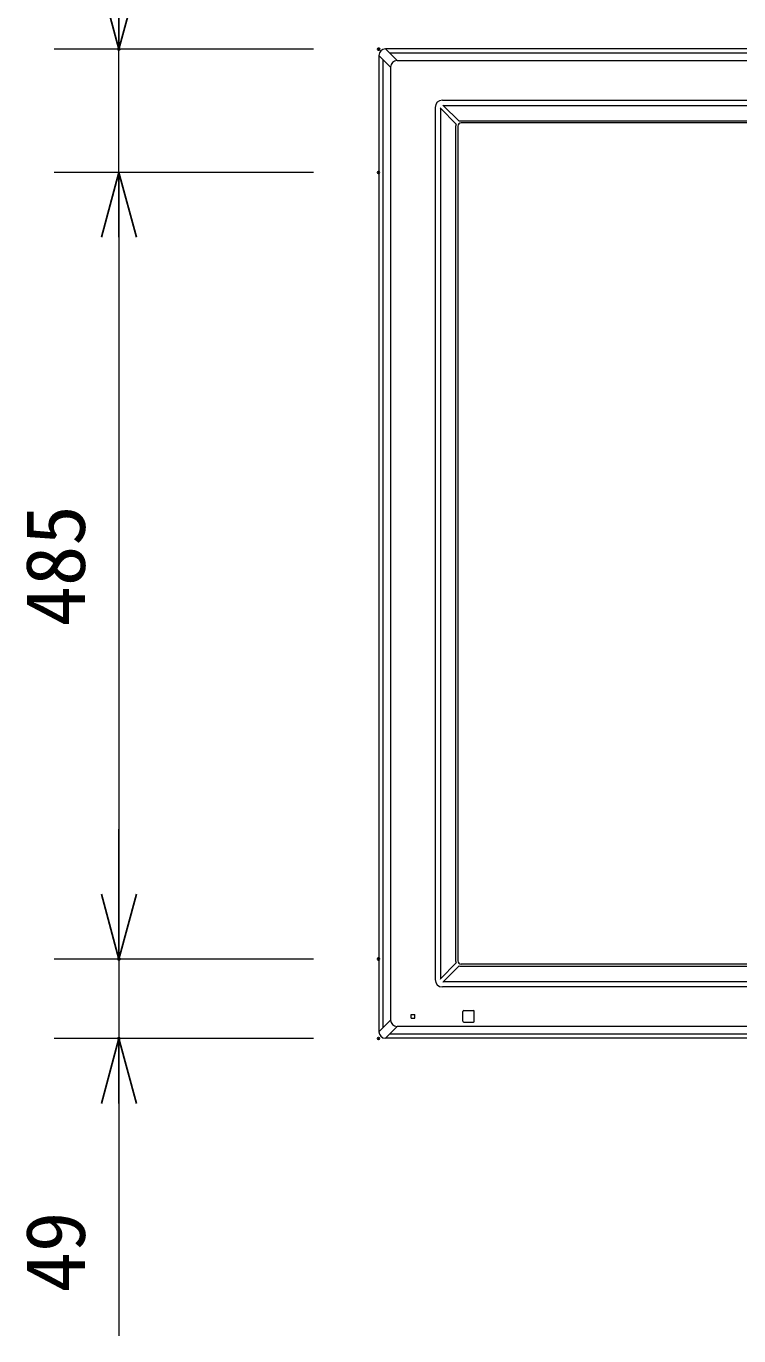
# Model space of a CAD drawing. Units: millimetres, scale not verified. Extents: x -62 to 63, y -57 to 57.
# Drawn here: x -44.4 to -22.43, y -9.98 to 30.39 of the extents above; entities that cross this region are included whole.
import ezdxf
from ezdxf.enums import TextEntityAlignment as Align

# ---------------------------------------------------------------- set-up
doc = ezdxf.new("R2010")
doc.units = ezdxf.units.MM
doc.header["$LTSCALE"] = 0.125
doc.header["$PDMODE"] = 32
doc.header["$PDSIZE"] = 0.0625
doc.layers.add('0-0_0', color=7, linetype='Continuous')
doc.layers.add('0-4_DEFPOINTS', color=7, linetype='Continuous')
doc.layers.add('0-5_GAIKEI', color=1, linetype='Continuous', lineweight=18)
doc.layers.add('0-6_SUNPO', color=7, linetype='Continuous', lineweight=18)
doc.styles.add('ＭＳ ゴシック', font='')
doc.styles.get('ＭＳ ゴシック').set_extended_font_data('MS Gothic')

# ---------------------------------------------------------------- blocks, each defined once
blk = doc.blocks.new('_OPEN30')
at = {"layer": '0-0_0'}
blk.add_line((0, 0), (-1, 0), dxfattribs=at)
blk.add_lwpolyline([(-1, 0.26795), (0, 0), (-1, -0.26795)], dxfattribs=at)
blk = doc.blocks.new('D12')
at = {"layer": '0-4_DEFPOINTS'}
for p in [(-41.5483, 34.6391), (-33.5483, 34.6391), (-33.5483, 30.8391)]:
    blk.add_point(p, dxfattribs=at)
at = {"layer": '0-6_SUNPO'}
for p, q in [((-41.5483, 36.6391), (-41.5483, 43.8057)), ((-35.5483, 34.6391), (-43.5483, 34.6391)), ((-41.5483, 30.8391), (-41.5483, 34.6391)), ((-35.5483, 30.8391), (-43.5483, 30.8391)), ((-41.5483, 28.8391), (-41.5483, 26.8391))]:
    blk.add_line(p, q, dxfattribs=at)
at = {"layer": '0-6_SUNPO', "xscale": 2, "yscale": 2}
for p, rotation in [((-41.5483, 34.6391), 270), ((-41.5483, 30.8391), 90)]:
    blk.add_blockref('_OPEN30', p, dxfattribs=dict(at, rotation=rotation))
at = {"layer": '0-6_SUNPO', "style": 'ＭＳ ゴシック'}
blk.add_text('76', height=1.833, rotation=90, dxfattribs=at).set_placement((-42.0483, 39.9724), align=Align.BOTTOM_LEFT)
blk = doc.blocks.new('D11')
at = {"layer": '0-4_DEFPOINTS'}
for p in [(-33.5483, 6.5891), (-41.5483, 4.1391), (-33.5483, 4.1391)]:
    blk.add_point(p, dxfattribs=at)
at = {"layer": '0-6_SUNPO'}
for p, q in [((-41.5483, 8.5891), (-41.5483, 10.5891)), ((-35.5483, 6.5891), (-43.5483, 6.5891)), ((-41.5483, 6.5891), (-41.5483, 4.1391)), ((-35.5483, 4.1391), (-43.5483, 4.1391)), ((-41.5483, 2.1391), (-41.5483, -5.0276))]:
    blk.add_line(p, q, dxfattribs=at)
at = {"layer": '0-6_SUNPO', "xscale": 2, "yscale": 2}
for p, rotation in [((-41.5483, 6.5891), 270), ((-41.5483, 4.1391), 90)]:
    blk.add_blockref('_OPEN30', p, dxfattribs=dict(at, rotation=rotation))
at = {"layer": '0-6_SUNPO', "style": 'ＭＳ ゴシック'}
blk.add_text('49', height=1.833, rotation=90, dxfattribs=at).set_placement((-42.0483, -3.6943), align=Align.BOTTOM_LEFT)
blk = doc.blocks.new('D10')
at = {"layer": '0-4_DEFPOINTS'}
for p in [(-33.5483, 30.8391), (-41.5483, 6.5891), (-33.5483, 6.5891)]:
    blk.add_point(p, dxfattribs=at)
at = {"layer": '0-6_SUNPO'}
for p, q in [((-35.5483, 30.8391), (-43.5483, 30.8391)), ((-41.5483, 28.8391), (-41.5483, 8.5891)), ((-35.5483, 6.5891), (-43.5483, 6.5891))]:
    blk.add_line(p, q, dxfattribs=at)
at = {"layer": '0-6_SUNPO', "xscale": 2, "yscale": 2}
for p, rotation in [((-41.5483, 30.8391), 90), ((-41.5483, 6.5891), 270)]:
    blk.add_blockref('_OPEN30', p, dxfattribs=dict(at, rotation=rotation))
at = {"layer": '0-6_SUNPO', "style": 'ＭＳ ゴシック'}
blk.add_text('485', height=1.833, rotation=90, dxfattribs=at).set_placement((-42.0483, 16.8391), align=Align.BOTTOM_LEFT)
blk = doc.blocks.new('D8')
at = {"layer": '0-4_DEFPOINTS'}
for p in [(17.4639, 42.6388), (-33.5361, 34.6388), (17.4639, 34.6388)]:
    blk.add_point(p, dxfattribs=at)
at = {"layer": '0-6_SUNPO'}
for p, q in [((-33.5361, 36.6388), (-33.5361, 44.6388)), ((17.4639, 36.6388), (17.4639, 44.6388)), ((-31.5361, 42.6388), (15.4639, 42.6388))]:
    blk.add_line(p, q, dxfattribs=at)
at = {"layer": '0-6_SUNPO', "xscale": 2, "yscale": 2, "rotation": 180}
blk.add_blockref('_OPEN30', (-33.5361, 42.6388), dxfattribs=at)
at = {"layer": '0-6_SUNPO', "xscale": 2, "yscale": 2}
blk.add_blockref('_OPEN30', (17.4639, 42.6388), dxfattribs=at)
at = {"layer": '0-6_SUNPO', "style": 'ＭＳ ゴシック'}
blk.add_text('1020', height=1.833, dxfattribs=at).set_placement((-10.5361, 43.1388), align=Align.BOTTOM_LEFT)

msp = doc.modelspace()

# ---------------------------------------------------------------- linework, layer by layer
at = {"layer": '0-5_GAIKEI', "color": 7}
for p, q in [((-33.5233, 29.4937), (-33.5233, -0.6069)), ((17.277, 29.6934), (-33.3236, 29.6934)), ((17.277, -0.8066), (-33.3236, -0.8066))]:
    msp.add_line(p, q, dxfattribs=at)
at = {"layer": '0-5_GAIKEI'}
for p, q in [((-33.5233, 29.4937), (-33.3879, 29.3583)), ((-33.1882, 29.558), (-33.3236, 29.6934)), ((17.1436, 29.558), (-33.1902, 29.558)), ((-32.9633, 29.3312), (-33.1902, 29.558)), ((-33.3879, -0.4734), (-33.3879, 29.3603)), ((-33.3879, 29.3603), (-33.1611, 29.1335)), ((-33.1611, 29.1335), (-33.1611, -0.2466)), ((-32.9633, 29.3312), (16.9167, 29.3312)), ((-31.7873, 27.8877), (-31.7873, 0.9991)), ((-31.6287, 27.8808), (-31.6285, 27.8624)), ((-31.6285, 27.8624), (-31.6285, 1.0245)), ((-31.1408, 27.3724), (-31.6285, 27.8624)), ((-31.5626, 28.1124), (15.516, 28.1124)), ((-31.5379, 27.9536), (-31.5556, 27.9538)), ((-31.5379, 27.9536), (15.4913, 27.9536)), ((-31.5379, 27.9536), (-31.0499, 27.4634)), ((14.9572, 27.4707), (-31.0038, 27.4707)), ((-31.1481, 1.5604), (-31.1481, 27.3264)), ((-31.0883, 27.3117), (-31.0883, 1.5752)), ((14.9424, 27.4109), (-30.989, 27.4109)), ((-31.6285, 1.0245), (-31.1408, 1.5144)), ((-31.0499, 1.4235), (-31.5379, 0.9332)), ((-31.0038, 1.4161), (14.9572, 1.4161)), ((14.9424, 1.4759), (-30.989, 1.4759)), ((-31.6285, 1.0245), (-31.6287, 1.0061)), ((-31.5556, 0.933), (-31.5379, 0.9332)), ((15.4913, 0.9332), (-31.5379, 0.9332)), ((15.516, 0.7745), (-31.5626, 0.7745)), ((-30.9333, -0.2817), (-30.9333, 0.0185)), ((-30.9084, 0.0434), (-30.6082, 0.0434)), ((-30.5833, -0.2817), (-30.5833, 0.0185)), ((-33.1611, -0.2466), (-33.3879, -0.4734)), ((-32.5295, -0.1878), (-32.5295, -0.0753)), ((-32.5295, -0.0753), (-32.417, -0.0753)), ((-32.5295, -0.1878), (-32.417, -0.1878)), ((-32.417, -0.1878), (-32.417, -0.0753)), ((-30.9084, -0.3066), (-30.6082, -0.3066)), ((-33.3879, -0.4715), (-33.5233, -0.6069)), ((-33.3236, -0.8066), (-33.1882, -0.6712)), ((-33.1902, -0.6712), (-32.9633, -0.4443)), ((-33.1902, -0.6712), (17.1436, -0.6712)), ((16.9167, -0.4443), (-32.9633, -0.4443))]:
    msp.add_line(p, q, dxfattribs=at)
at = {"layer": '0-5_GAIKEI', "color": 7}
for centre, major_axis in [((-33.323, 29.4931), (-0.1418, 0.1418)), ((-33.323, -0.6063), (-0.1418, -0.1418))]:
    msp.add_ellipse(centre, major_axis=major_axis, ratio=0.997265, start_param=5.4991567, end_param=7.0672139, dxfattribs=at)
at = {"layer": '0-5_GAIKEI'}
for centre, major_axis, ratio, start_param, end_param in [((-32.6018, 28.7719), (-0.5022, 0.5022), 0.49281, 5.8722213, 6.6941493), ((-31.562, 27.8871), (-0.1595, 0.1595), 0.997265, 5.4991567, 7.0672139), ((-30.9998, 27.3179), (-0.0853, 0.1284), 0.972012, 5.7100904, 6.0216223), ((-30.9953, 27.3224), (-0.1285, 0.0852), 0.971946, 0.2617773, 0.5726098), ((-30.9875, 27.3102), (-0.0718, 0.0718), 0.985257, 5.5052135, 7.0611571), ((-30.9953, 1.5644), (-0.1285, -0.0852), 0.971946, 5.7105755, 6.021408), ((-30.9875, 1.5767), (-0.0718, -0.0718), 0.985257, 5.5052135, 7.0611571), ((-30.9998, 1.5689), (-0.0853, -0.1284), 0.972012, 0.261563, 0.5730949), ((-31.562, 0.9998), (-0.1595, -0.1595), 0.997265, 5.4991567, 7.0672139), ((-30.9082, 0.0183), (-0.0178, 0.0178), 0.992433, 5.5015852, 7.0647854), ((-30.6084, 0.0183), (-0.0178, -0.0178), 0.992433, 2.3599926, 3.9231927), ((-32.6018, 0.1149), (-0.5022, -0.5022), 0.49281, 5.8722213, 6.6941493), ((-30.9082, -0.2815), (-0.0178, -0.0178), 0.992433, 5.5015852, 7.0647854), ((-30.6084, -0.2815), (-0.0178, 0.0178), 0.992433, 2.3599926, 3.9231927)]:
    msp.add_ellipse(centre, major_axis=major_axis, ratio=ratio, start_param=start_param, end_param=end_param, dxfattribs=at)

# ---------------------------------------------------------------- block references
at = {"layer": '0-6_SUNPO'}
for name in ['D8', 'D12', 'D10', 'D11']:
    msp.add_blockref(name, (0.0128, -4.9533), dxfattribs=at)

doc.saveas('drawing.dxf')
